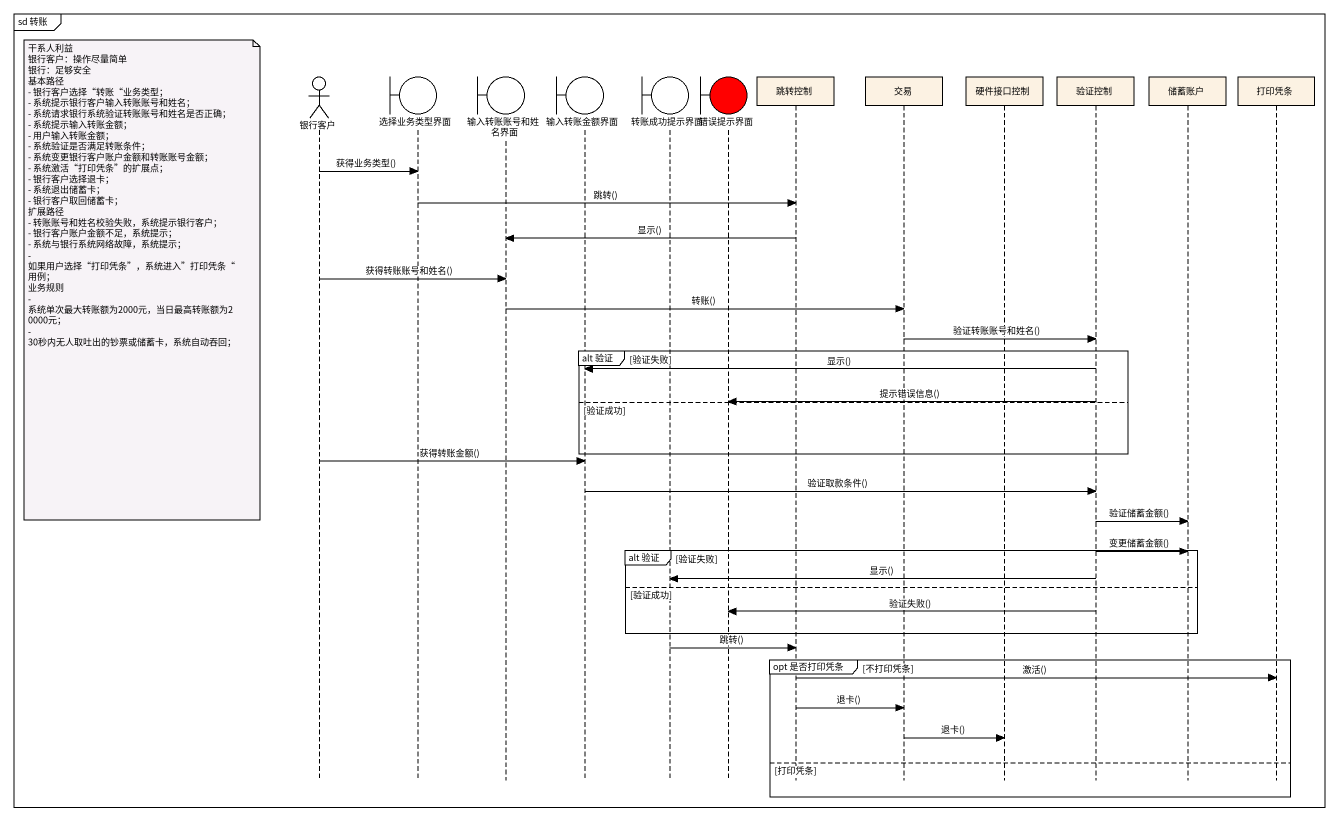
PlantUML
@startuml
mainframe sd 转账
hide footbox
actor 银行客户
boundary 选择业务类型界面
boundary 输入转账账号和姓名界面
boundary 输入转账金额界面
boundary 转账成功提示界面
boundary 错误提示界面 #FF0000
participant 跳转控制
participant 交易
participant 硬件接口控制
participant 验证控制
participant 储蓄账户
participant 打印凭条

银行客户 -> 选择业务类型界面 : 获得业务类型()
选择业务类型界面 -> 跳转控制 : 跳转()
跳转控制 -> 输入转账账号和姓名界面 : 显示()
银行客户 -> 输入转账账号和姓名界面 : 获得转账账号和姓名()
note left of 银行客户
  干系人利益
  银行客户：操作尽量简单
  银行：足够安全
  基本路径
  - 银行客户选择“转账“业务类型；
  - 系统提示银行客户输入转账账号和姓名；
  - 系统请求银行系统验证转账账号和姓名是否正确；
  - 系统提示输入转账金额；
  - 用户输入转账金额；
  - 系统验证是否满足转账条件；
  - 系统变更银行客户账户金额和转账账号金额；
  - 系统激活“打印凭条”的扩展点；
  - 银行客户选择退卡；
  - 系统退出储蓄卡；
  - 银行客户取回储蓄卡；
  扩展路径
  - 转账账号和姓名校验失败，系统提示银行客户；
  - 银行客户账户金额不足，系统提示；
  - 系统与银行系统网络故障，系统提示；
  - 如果用户选择“打印凭条”，系统进入”打印凭条“用例；
  业务规则
  - 系统单次最大转账额为2000元，当日最高转账额为20000元；
  - 30秒内无人取吐出的钞票或储蓄卡，系统自动吞回；
end note
输入转账账号和姓名界面 -> 交易 : 转账()
交易 -> 验证控制 : 验证转账账号和姓名()
group alt 验证 [验证失败]
  验证控制 -> 输入转账金额界面 : 显示()
  验证控制 -> 错误提示界面 : 提示错误信息()
else 验证成功
end
银行客户 -> 输入转账金额界面 : 获得转账金额()
输入转账金额界面 -> 验证控制 : 验证取款条件()
验证控制 -> 储蓄账户 : 验证储蓄金额()
group alt 验证 [验证失败]
  验证控制 -> 储蓄账户 : 变更储蓄金额()
  验证控制 -> 转账成功提示界面 : 显示()
else 验证成功
  验证控制 -> 错误提示界面 : 验证失败()
end
转账成功提示界面 -> 跳转控制 : 跳转()
group opt 是否打印凭条 [不打印凭条]
  跳转控制 -> 打印凭条 : 激活()
  跳转控制 -> 交易 : 退卡()
  交易 -> 硬件接口控制 : 退卡()
else 打印凭条
end
@enduml
